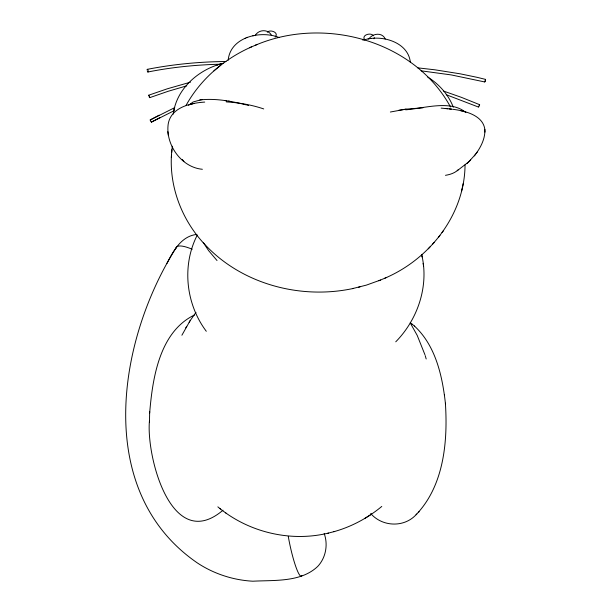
<?xml version="1.0" encoding="UTF-8"?>
<svg xmlns="http://www.w3.org/2000/svg" width="612" height="612" viewBox="0 0 612 612"><rect width="100%" height="100%" fill="white"/><g stroke="black" fill="none" stroke-linecap="round" stroke-linejoin="round"><path stroke-width="0.92" d="M172.377 146.222C167.099 182.078 180.571 219.303 205.533 245.198C242.352 284.228 300.4 299.559 352.367 288.65L353.629 288.367M222.998 510.217C171.215 554.158 146 455.611 149.473 420.696M149.665 412.985C152.533 378.185 159.48 331.803 194.593 314.928M149.443 422.089L149.688 411.616M465.043 164.888C464.722 214.575 429.685 259.106 384.917 278.169M485.591 79.835L485.507 79.384L477.138 77.341L460.278 73.838L434.795 69.791L417.736 67.856M478.898 106.656C477.85 108.102 480.16 103.221 479.494 105.363M171.345 157.529L171.551 154.752M171.72 152.434L171.918 149.657M228.184 60.228C230.242 37.095 260.513 30.011 279.095 37.516M374.315 37.623L374.008 38.778M484.903 130.999C484.773 139.276 480.803 147.048 476.052 153.627M173.242 114.115C176.47 88.304 199.237 68.888 223.632 63.158M173.464 112.501L173.732 111.177M173.946 110.068L174.213 108.752M461.509 191.48L463.261 183.409M186.752 85.833L168.116 91.295L149.718 97.652L148.808 95.174L167.244 88.824L190.47 82.176M485.324 81.059L484.735 81.954L485.484 79.369M197.332 234.97C181.619 265.47 185.796 304.026 206.298 331.283M181.894 335.231L190.072 320.749L195.978 312.365M186.102 105.31C200.552 79.185 224.367 58.813 251.57 46.864M166.885 263.535C173.097 251.333 180.945 236.576 196.077 234.511M185.765 327.848L186.706 326.311M189.154 322.256L190.072 320.749M176.631 246.996C117.382 339.912 93.177 491.344 197.286 562.895C213.749 573.796 233.126 580.153 252.84 581.209C274.444 580.046 300.905 582.448 317.75 566.398C325.882 557.708 328.208 544.581 324.184 533.496M148.785 95.174L148.777 95.77M468.899 161.667L475.608 154.209M474.361 155.884L477.238 152.028M438.368 237.51L439.952 235.406M442.032 232.575L443.646 230.426M255.097 35.68C258.379 29.498 267.888 28.81 271.414 35.121M395.75 341.817C417.965 319.219 429.226 285.582 421.63 254.385L422.058 256.964M370.696 513.506C382.194 526.863 403.974 527.819 416.068 514.738C443.937 485.691 447.9 441.535 445.391 403.193M188.542 105.402L193.078 101.997L200.522 99.894M428.224 248.801L429.976 246.95M432.539 244.211L434.352 242.306M368.959 38.816C372.67 33.278 382.255 32.107 385.246 38.977M416.068 514.738L416.795 514.019M418.356 512.473L419.098 511.731M445.475 175.323C450.195 174.558 455.068 173.005 458.503 169.516M457.218 170.725L468.57 161.966M466.795 163.641L470.62 160.046M220.764 65.186L213.909 70.862M275.109 37.064C279.508 32.727 270.42 29.016 267.268 32.191M381.773 506.438C367.781 518.02 351.433 526.81 333.907 531.683M149.741 97.652L149.236 97.033M364.828 518.418L371.553 514.134M150.361 120.273L150.215 119.898L151.424 122.094L174.19 110.673M151.432 122.117L160.283 117.45M159.105 115.201L150.208 119.952L174.757 107.613M352.367 288.65L366.397 285.115L380.549 280.021M255.319 45.265C323.541 15.973 414.079 40.063 450.501 106.955M249.52 47.751L257.239 44.439M378.866 280.755L386.723 277.389M244.685 38.541L245.55 38.189M246.85 37.653L247.623 37.34M217.03 65.124L217.796 64.887M220.006 64.184L220.695 63.962M217.857 506.851C247.998 532.172 290.18 542.393 328.491 533.075M204.722 102.082C190.554 102.969 171.031 107.383 168.208 123.984C165.316 144.508 181.267 167.405 202.373 169.272M362.778 40.094L368.768 38.778M327.795 533.266L334.688 531.476M390.357 112.019L406.031 109.15L422.946 107.796M358.632 287.189L360.032 286.875M190.194 104.338L192.015 103.941M192.206 103.895L194.264 103.436M405.657 109.808C423.328 108.546 450.738 99.481 465.877 112.585M147.928 72.002C172.14 67.144 196.812 64.734 221.49 64.176M147.316 69.347C173.211 64.245 199.611 61.743 226.004 61.514M252.833 35.825L253.46 35.71M255.158 35.381L255.671 35.282M406.031 109.15L398.764 110.267M201.118 99.81C216.35 98.287 231.718 101.255 246.452 104.92M199.764 100.008L202.021 99.68M370.467 38.548C386.493 36.207 408.365 43.873 410.338 62.164M368.126 38.87L370.987 38.472M226.341 101.906C239.024 102.655 251.67 104.836 263.718 108.928M441.183 108.125L451.664 109.15L449.369 108.898M421.14 70.831L451.235 74.916L484.712 81.947M445.337 108.454L447.862 108.737M452.566 109.28C465.365 110.764 485.377 115.729 484.933 132.123M225.147 100.651L226.517 100.858M228.46 101.141L229.944 101.37M460.499 110.642L462.366 111.101M463.292 111.323L464.936 111.728M247.179 105.111L248.579 105.516M443.738 91.142L461.425 97.362L479.663 104.706M446.232 94.707L478.584 107.1M427.712 77.051C439.049 84.135 448.481 94.615 453.293 107.184M410.667 323.136L412.473 324.437M219.853 508.511L220.496 509M225.377 512.619L225.95 513.063M414.431 326.035C435.828 345.818 442.522 376.533 445.521 404.379M412.174 324.207L414.684 326.227M364.905 40.04C360.682 35.289 370.757 31.901 373.557 35.787M217.015 260.536L208.577 250.576L203.306 242.543M151.401 122.117L151.011 121.49M182.284 159.464L183.921 161.583M410.201 322.853L417.223 335.43L424.919 354.685M425.179 355.541L426.189 358.969M423.099 263.359L423.55 266.044M167.849 131.656L168.346 135.55M444.419 394.411L444.526 395.467M484.865 129.339L484.88 130.333M301.854 575.586A32.184 4.445 77.8 0 1 288.267 536.334M175.988 248.227A28.963 7.994 32.4 0 1 192.199 249.268M147.079 70.043A1.362 0.467 77.4 0 1 147.729 69.638A1.362 0.467 77.4 0 1 148.135 71.696A1.362 0.467 77.4 0 1 147.331 71.313"/></g></svg>
